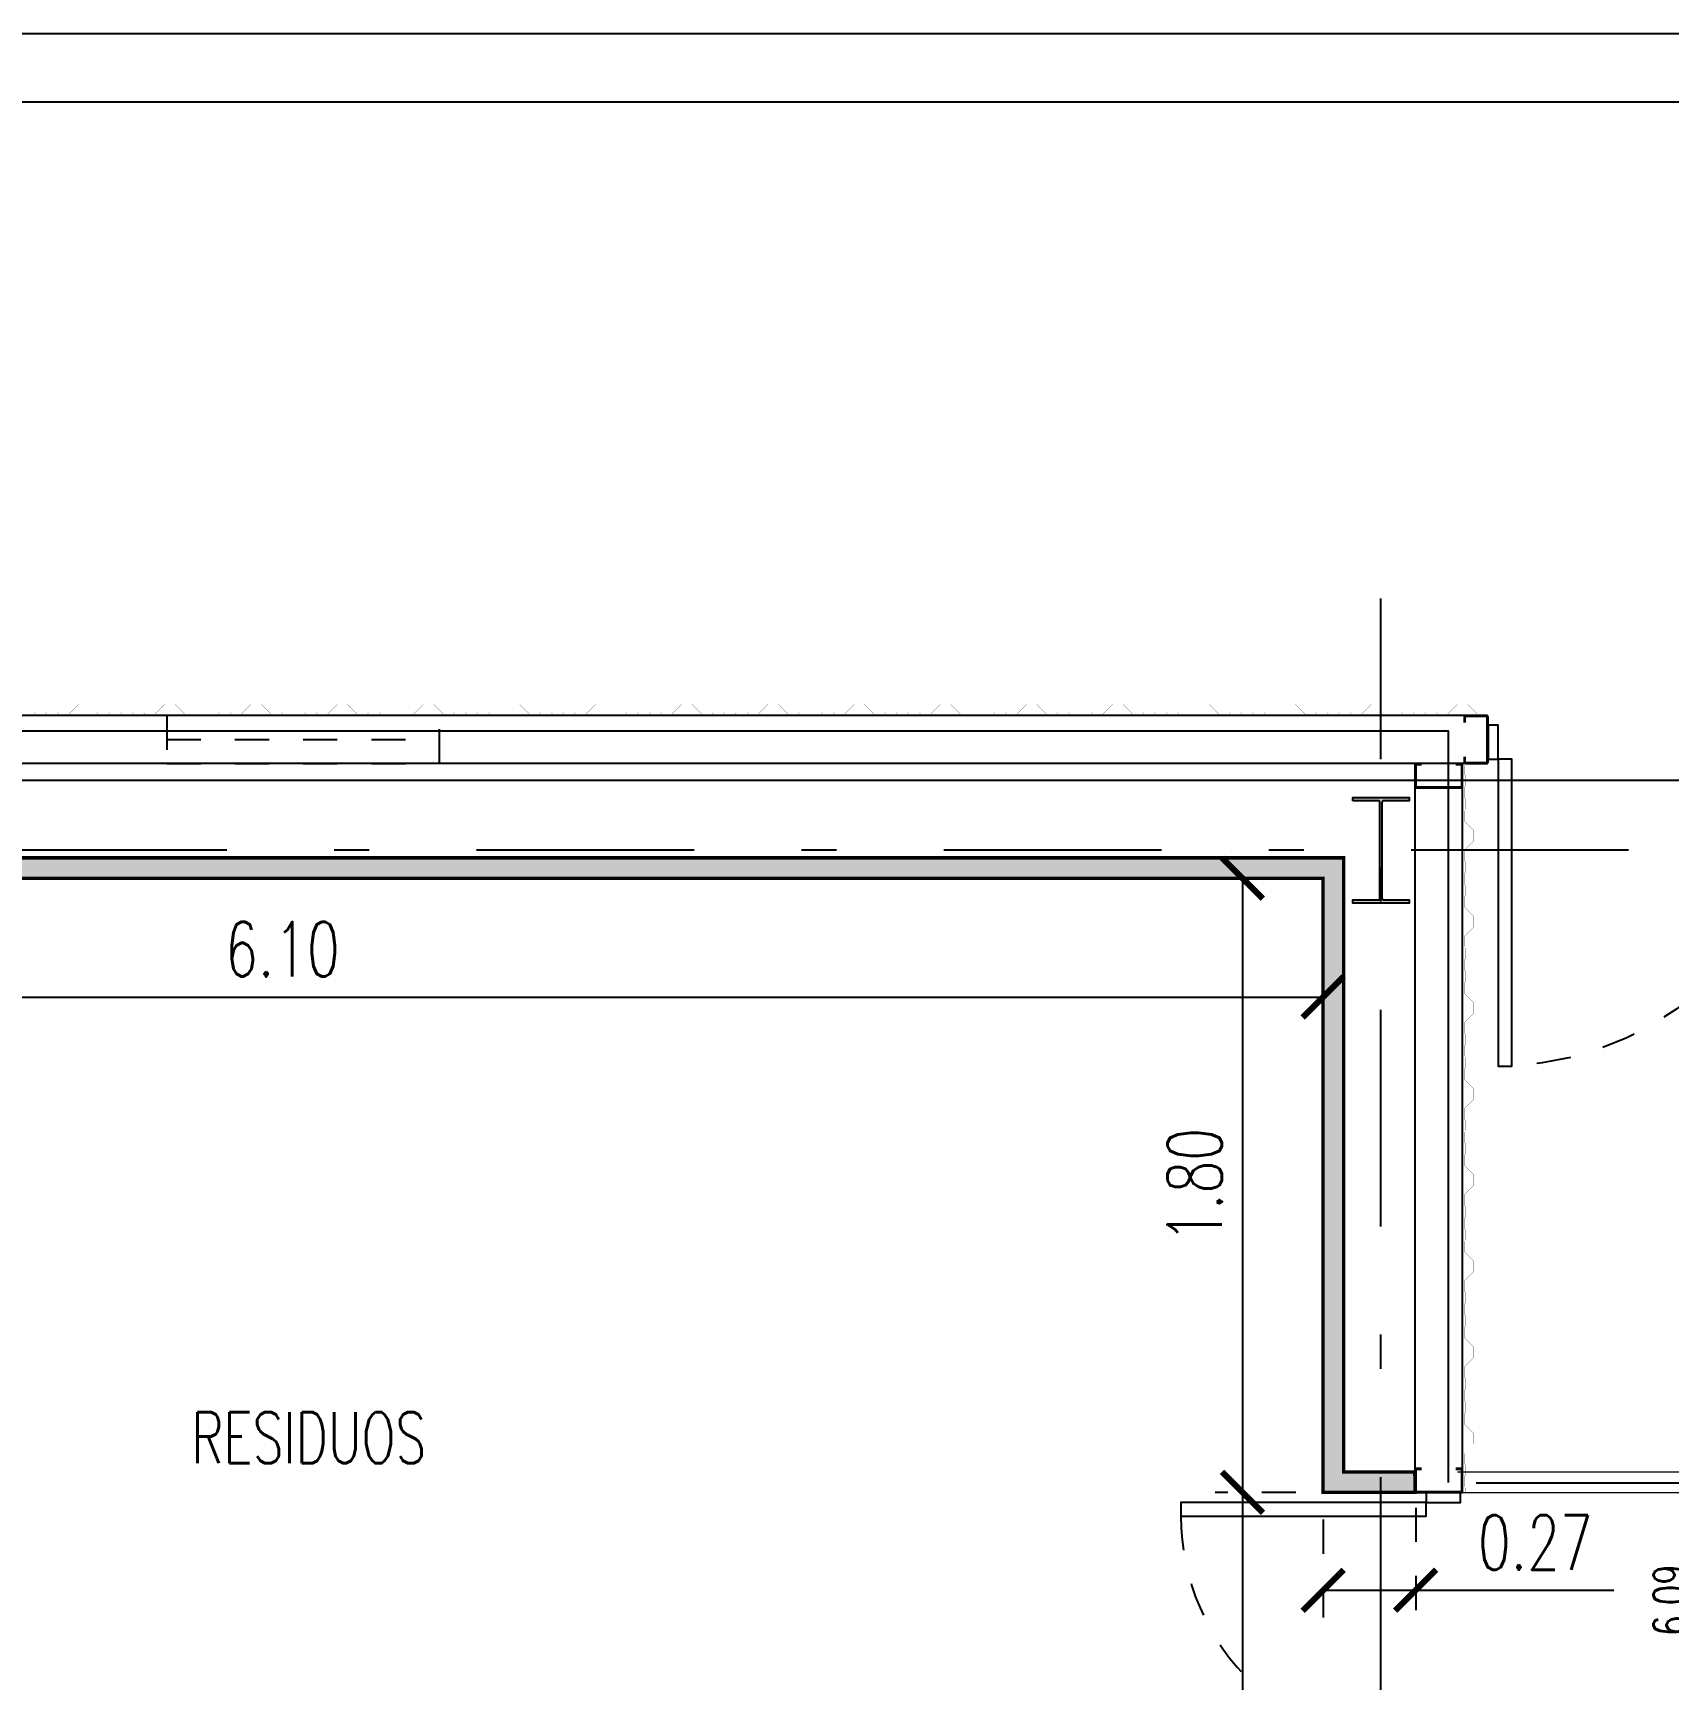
# Model space of a CAD drawing. Header units: millimetres. Extents: x -579 to 213, y -67 to 509.
# Drawn here: x -30.474 to -25.68, y 38.953 to 43.78 of the extents above; entities that cross this region are included whole.
import ezdxf
from ezdxf.enums import TextEntityAlignment as Align
from ezdxf.xclip import XClip

# ---------------------------------------------------------------- set-up
doc = ezdxf.new("R2010")
doc.units = ezdxf.units.MM
doc.header["$LTSCALE"] = 0.1
for name, pattern in [('HIDDEN', [0.375, 0.25, -0.125]), ('X REF - ANELO INST bind$0$X REF - ANELO$0$DASHDOT2', [12.7, 6.35, -3.175, 0, -3.175]), ('X REF - ANELO INST bind$0$X REF - ANELO$0$DASHED', [0.75, 0.5, -0.25]), ('X REF - ANELO INST bind$0$X REF - ANELO$0$DASHED2', [0.375, 0.25, -0.125])]:
    doc.linetypes.add(name, pattern=pattern)
for name, color, linetype in [('00 - EJE-DIST -X-  MUROS', 92, 'Continuous'), ('02 PCM Panel Media Tº', 132, 'Continuous'), ('X REF - ANELO INST bind$0$X REF - ANELO EXT$0$A-VISTAS', 8, 'Continuous'), ('X REF - ANELO INST bind$0$X REF - ANELO EXT$0$RLV-CORDONES', 8, 'Continuous'), ('X REF - ANELO INST bind$0$X REF - ANELO$0$A-CAMARA', 7, 'Continuous'), ('X REF - ANELO INST bind$0$X REF - ANELO$0$A-CHAPA TRAPEZOIDAL', 8, 'Continuous'), ('X REF - ANELO INST bind$0$X REF - ANELO$0$A-VISTAS', 8, 'Continuous'), ('X REF - ANELO INST bind$0$X REF - ANELO$0$C-METALICA', 8, 'Continuous'), ('X REF - ANELO INST bind$0$X REF - ANELO$0$H-HATCH PANEL  6', 132, 'Continuous'), ('X REF - ANELO INST bind$0$X REF - ANELO$0$MET-COLUMNA METALICA', 7, 'Continuous'), ('X REF - ANELO INST bind$0$X REF - ANELO$0$MET-CORREAS DE CV', 7, 'Continuous'), ('X REF - ANELO INST bind$0$X REF - ANELO$0$MET-EJE CABRIADAS', 8, 'X REF - ANELO INST bind$0$X REF - ANELO$0$DASHDOT2'), ('X REF - ANELO INST bind$0$X REF - ANELO$0$MET-LANA VIDRIO', 8, 'Continuous'), ('X REF - ANELO INST bind$0$X REF - ANELO$0$R-NOMBRE LOCAL', 7, 'Continuous')]:
    doc.layers.add(name, color=color, linetype=linetype)
doc.styles.add('ROMANS', font='romans.shx', dxfattribs={"width": 0.7})
doc.styles.add('X REF - ANELO INST bind$0$X REF - ANELO$0$VAUX', font='romans.shx', dxfattribs={"width": 0.85})
doc.linetypes.add('X REF - ANELO INST bind$0$X REF - ANELO$0$REFERENCIAL CORTE TRANSVERSAL WM$0$BATTING', pattern='A,0.00254,-2.54,[134,ltypeshp.shx,S=2.54,R=0,X=-2.54,Y=0],-5.08,[134,ltypeshp.shx,S=2.54,R=180,X=2.54,Y=0],-2.54', length=10.16254)
doc.dimstyles.new('COTA 1-100', dxfattribs={"dimtxt": 0.16, "dimasz": 0.12, "dimexe": 0.08, "dimexo": 0.08, "dimgap": 0.06, "dimtad": 1, "dimzin": 0, "dimdsep": 46, "dimtxsty": 'ROMANS', "dimblk": 'ARCHTICK', "dimcen": 0, "dimclrd": 256, "dimclre": 8, "dimclrt": 256, "dimadec": 0, "dimazin": 0, "dimtfac": 1, "dimtofl": 0, "dimtmove": 0, "dimatfit": 3, "dimldrblk": 'ARCHTICK', "dimfxl": 1, "dimtolj": 1, "dimtzin": 0, "dimlwd": -1, "dimlwe": -1, "dimarcsym": 0})
doc.dimstyles.new('Cotas Replanteo', dxfattribs={"dimscale": 2.5, "dimtxt": 0.04, "dimasz": 0.035, "dimexe": 0.05, "dimexo": 0.05, "dimgap": 0.025, "dimtad": 1, "dimjust": 2, "dimzin": 0, "dimdsep": 46, "dimtxsty": 'ROMANS', "dimblk1": 'DOT', "dimblk2": 'OPEN90', "dimsah": 1, "dimcen": 0.12, "dimse1": 1, "dimclrd": 256, "dimclre": 256, "dimclrt": 256, "dimadec": 0, "dimazin": 0, "dimtfac": 1, "dimtix": 1, "dimtmove": 0, "dimatfit": 2, "dimldrblk": 'OPEN90', "dimfxl": 0.05, "dimtolj": 1, "dimtzin": 0, "dimlwe": 9, "dimarcsym": 1})

# ---------------------------------------------------------------- blocks, each defined once
blk = doc.blocks.new('X REF - ANELO INST bind$0$X REF - ANELO$0$CMETP')
at = {"layer": 'X REF - ANELO INST bind$0$X REF - ANELO$0$MET-COLUMNA METALICA'}
blk.add_hatch(color=256, dxfattribs=at).paths.add_polyline_path([(-0.0825, 0), (-0.0825, 0.0097), (-0.0073, 0.0097, 0.414214), (-0.0029, 0.0141), (-0.0029, 0.2958, 0.414214), (-0.0073, 0.3002), (-0.0825, 0.3002), (-0.0825, 0.31), (0.0825, 0.31), (0.0825, 0.3002), (0.0073, 0.3002, 0.414214), (0.0029, 0.2958), (0.0029, 0.0141, 0.414214), (0.0073, 0.0097), (0.0825, 0.0097), (0.0825, 0)])
blk.add_lwpolyline([(0.0825, 0.3002), (0.0825, 0.31), (-0.0825, 0.31), (-0.0825, 0.3002), (-0.0073, 0.3002, -0.414214), (-0.0029, 0.2958), (-0.0029, 0.0141, -0.414214), (-0.0073, 0.0097), (-0.0825, 0.0097), (-0.0825, 0), (0.0825, 0), (0.0825, 0.0097), (0.0073, 0.0097, -0.414214), (0.0029, 0.0141), (0.0029, 0.2958, -0.414214), (0.0073, 0.3002)], format="xyb", close=True, dxfattribs=at)
blk = doc.blocks.new('X REF - ANELO INST bind$0$X REF - ANELO EXT')
at = {"layer": 'X REF - ANELO INST bind$0$X REF - ANELO EXT$0$A-VISTAS'}
blk.add_line((-26.2426, 39.5284), (-24.7429, 39.5284), dxfattribs=at)
at = {"layer": 'X REF - ANELO INST bind$0$X REF - ANELO EXT$0$RLV-CORDONES'}
blk.add_lwpolyline([(-61.6249, -4.2732), (-61.625, 34.4717), (-61.625, 34.4717), (-61.625, 34.4717), (-61.625, 34.4717), (-61.625, 34.4717), (-61.625, 34.4717), (-61.6249, 37.778, -0.414212), (-55.6249, 43.778), (-14.3976, 43.778)], format="xyb", dxfattribs=at)
at = {"layer": 'X REF - ANELO INST bind$0$X REF - ANELO EXT$0$RLV-CORDONES', "color": 253}
blk.add_lwpolyline([(-61.4249, -4.265), (-61.4249, 37.778, -0.414212), (-55.6249, 43.578), (-13.7467, 43.578)], format="xyb", dxfattribs=at)
blk = doc.blocks.new('X REF - ANELO INST bind$0$X REF - ANELO$0$N Local')
at = {"layer": 'X REF - ANELO INST bind$0$X REF - ANELO$0$R-NOMBRE LOCAL', "lineweight": 0, "style": 'X REF - ANELO INST bind$0$X REF - ANELO$0$VAUX', "width": 0.85}
for p in [(6337.5718, -934.4549), (6337.5718, -934.7149)]:
    blk.add_attdef('NOMBRE', text='', height=0.1823, dxfattribs=at).set_placement(p, align=Align.CENTER)
blk = doc.blocks.new('X REF - ANELO INST bind$0$X REF - ANELO$0$puerta 090')
at = {"layer": 'X REF - ANELO INST bind$0$X REF - ANELO$0$C-METALICA'}
for points in [[(506.5229, 1389.5823), (506.4229, 1389.5823), (506.4229, 1389.6123), (506.5229, 1389.6123)], [(506.5229, 1389.5823), (507.4229, 1389.5823), (507.4229, 1389.5423), (506.5229, 1389.5423)], [(506.5229, 1388.6523), (506.4229, 1388.6523), (506.4229, 1388.6823), (506.5229, 1388.6823)]]:
    blk.add_lwpolyline(points, close=True, dxfattribs=at)
at = {"layer": 'X REF - ANELO INST bind$0$X REF - ANELO$0$C-METALICA', "color": 8, "linetype": 'X REF - ANELO INST bind$0$X REF - ANELO$0$DASHED2'}
blk.add_arc((506.5229, 1389.5823), 0.9, 270, 357.4527, dxfattribs=at)
blk = doc.blocks.new('X REF - ANELO INST bind$0$X REF - ANELO$0$P-180')
at = {"layer": 'X REF - ANELO INST bind$0$X REF - ANELO$0$C-METALICA'}
for points in [[(0.39, 0.1), (0.39, 0.82), (0.43, 0.82), (0.43, 0.1)], [(1.83, 0.1), (1.83, 0.82), (1.79, 0.82), (1.79, 0.1)], [(0.36, 0), (0.36, 0.1), (0.39, 0.1), (0.39, 0)], [(1.86, 0), (1.86, 0.1), (1.83, 0.1), (1.83, 0)]]:
    blk.add_lwpolyline(points, close=True, dxfattribs=at)
at = {"layer": 'X REF - ANELO INST bind$0$X REF - ANELO$0$C-METALICA', "color": 8, "linetype": 'X REF - ANELO INST bind$0$X REF - ANELO$0$DASHED'}
for centre, start, end in [((0.4264, 0.1355), 357.0257, 89.7011), ((1.7936, 0.1355), 90.2989, 182.9743)]:
    blk.add_arc(centre, 0.6845, start, end, dxfattribs=at)
blk = doc.blocks.new('X REF - ANELO INST bind$0$X REF - ANELO')
at = {"layer": 'X REF - ANELO INST bind$0$X REF - ANELO$0$H-HATCH PANEL  6'}
h = blk.add_hatch(color=256, dxfattribs=at)
h.paths.add_polyline_path([(-31.4958, 37.3805), (-32.8538, 37.3805), (-32.8538, 41.3611), (-26.6316, 41.3611), (-26.6313, 39.5604), (-26.4223, 39.5604), (-26.4222, 39.5004), (-26.6912, 39.5004), (-26.6916, 41.3011), (-32.7941, 41.3011), (-32.7935, 37.4406), (-31.4958, 37.4406)])
h.paths.add_polyline_path([(-26.4226, 37.9404), (-26.6316, 37.9404), (-26.6316, 37.3805), (-29.9958, 37.3805), (-29.9958, 37.4408), (-26.6916, 37.4408), (-26.6916, 38.0004), (-26.4226, 38.0004)])
at = {"layer": 'X REF - ANELO INST bind$0$X REF - ANELO$0$A-CAMARA', "ltscale": 5}
blk.add_lwpolyline([(-31.4958, 37.3805), (-32.8538, 37.3805), (-32.8538, 41.3611), (-26.6316, 41.3611), (-26.6313, 39.5604), (-26.4223, 39.5604), (-26.4222, 39.5004), (-26.6912, 39.5004), (-26.6916, 41.3011), (-32.7941, 41.3011), (-32.7935, 37.4406), (-31.4958, 37.4406), (-31.4958, 37.3805)], dxfattribs=at)
at = {"layer": 'X REF - ANELO INST bind$0$X REF - ANELO$0$A-CHAPA TRAPEZOIDAL'}
for points in [[(-29.8631, 41.7828, 0.0006, 0.0006, 0), (-29.8931, 41.7828, 0.0006, 0.0006, 0), (-29.8971, 41.7868, 0.0006, 0.0006, 0), (-29.9277, 41.7868, 0.0006, 0.0006, 0), (-29.9317, 41.7828, 0.0006, 0.0006, 0), (-29.9617, 41.7828, 0.0006, 0.0006, 0), (-29.9657, 41.7868, 0.0006, 0.0006, 0), (-29.9957, 41.7868, 0.0006, 0.0006, 0), (-29.9997, 41.7828, 0.0006, 0.0006, 0), (-30.0297, 41.7828, 0.0006, 0.0006, 0), (-30.058, 41.8111, 0.0006, 0.0006, 0), (-30.088, 41.8111, 0.0006, 0.0006, 0), (-30.1163, 41.7828, 0.0006, 0.0006, 0), (-30.1463, 41.7828, 0.0006, 0.0006, 0), (-30.1503, 41.7868, 0.0006, 0.0006, 0), (-30.1803, 41.7868, 0.0006, 0.0006, 0), (-30.1843, 41.7828, 0.0006, 0.0006, 0), (-30.2143, 41.7828, 0.0006, 0.0006, 0), (-30.2183, 41.7868, 0.0006, 0.0006, 0), (-30.2483, 41.7868, 0.0006, 0.0006, 0), (-30.2523, 41.7828, 0.0006, 0.0006, 0), (-30.2823, 41.7828, 0.0006, 0.0006, 0), (-30.3105, 41.8111, 0.0006, 0.0006, 0), (-30.3405, 41.8111, 0.0006, 0.0006, 0), (-30.3688, 41.7828, 0.0006, 0.0006, 0), (-30.3988, 41.7828, 0.0006, 0.0006, 0), (-30.4028, 41.7868, 0.0006, 0.0006, 0), (-30.4328, 41.7868, 0.0006, 0.0006, 0), (-30.4368, 41.7828, 0.0006, 0.0006, 0), (-30.4668, 41.7828, 0.0006, 0.0006, 0), (-30.4708, 41.7868, 0.0006, 0.0006, 0), (-30.5008, 41.7868, 0.0006, 0.0006, 0)], [(-28.3471, 41.7828, 0.0006, 0.0006, 0), (-28.3771, 41.7828, 0.0006, 0.0006, 0), (-28.3811, 41.7868, 0.0006, 0.0006, 0), (-28.4117, 41.7868, 0.0006, 0.0006, 0), (-28.4157, 41.7828, 0.0006, 0.0006, 0), (-28.4457, 41.7828, 0.0006, 0.0006, 0), (-28.4497, 41.7868, 0.0006, 0.0006, 0), (-28.4797, 41.7868, 0.0006, 0.0006, 0), (-28.4837, 41.7828, 0.0006, 0.0006, 0), (-28.5137, 41.7828, 0.0006, 0.0006, 0), (-28.542, 41.8111, 0.0006, 0.0006, 0), (-28.572, 41.8111, 0.0006, 0.0006, 0), (-28.6003, 41.7828, 0.0006, 0.0006, 0), (-28.6303, 41.7828, 0.0006, 0.0006, 0), (-28.6343, 41.7868, 0.0006, 0.0006, 0), (-28.6643, 41.7868, 0.0006, 0.0006, 0), (-28.6683, 41.7828, 0.0006, 0.0006, 0), (-28.6983, 41.7828, 0.0006, 0.0006, 0), (-28.7023, 41.7868, 0.0006, 0.0006, 0), (-28.7323, 41.7868, 0.0006, 0.0006, 0), (-28.7363, 41.7828, 0.0006, 0.0006, 0), (-28.7663, 41.7828, 0.0006, 0.0006, 0), (-28.7946, 41.8111, 0.0006, 0.0006, 0), (-28.8246, 41.8111, 0.0006, 0.0006, 0), (-28.8528, 41.7828, 0.0006, 0.0006, 0), (-28.8828, 41.7828, 0.0006, 0.0006, 0), (-28.8868, 41.7868, 0.0006, 0.0006, 0), (-28.9168, 41.7868, 0.0006, 0.0006, 0), (-28.9208, 41.7828, 0.0006, 0.0006, 0), (-28.9508, 41.7828, 0.0006, 0.0006, 0), (-28.9548, 41.7868, 0.0006, 0.0006, 0), (-28.9848, 41.7868, 0.0006, 0.0006, 0), (-28.9888, 41.7828, 0.0006, 0.0006, 0), (-29.0188, 41.7828, 0.0006, 0.0006, 0), (-29.0471, 41.8111, 0.0006, 0.0006, 0), (-29.0771, 41.8111, 0.0006, 0.0006, 0), (-29.1054, 41.7828, 0.0006, 0.0006, 0), (-29.1354, 41.7828, 0.0006, 0.0006, 0), (-29.1394, 41.7868, 0.0006, 0.0006, 0), (-29.1694, 41.7868, 0.0006, 0.0006, 0), (-29.1734, 41.7828, 0.0006, 0.0006, 0), (-29.2034, 41.7828, 0.0006, 0.0006, 0), (-29.2074, 41.7868, 0.0006, 0.0006, 0), (-29.2374, 41.7868, 0.0006, 0.0006, 0), (-29.2414, 41.7828, 0.0006, 0.0006, 0), (-29.2714, 41.7828, 0.0006, 0.0006, 0), (-29.2997, 41.8111, 0.0006, 0.0006, 0), (-29.3297, 41.8111, 0.0006, 0.0006, 0), (-29.358, 41.7828, 0.0006, 0.0006, 0), (-29.388, 41.7828, 0.0006, 0.0006, 0), (-29.392, 41.7868, 0.0006, 0.0006, 0), (-29.422, 41.7868, 0.0006, 0.0006, 0), (-29.426, 41.7828, 0.0006, 0.0006, 0), (-29.456, 41.7828, 0.0006, 0.0006, 0), (-29.46, 41.7868, 0.0006, 0.0006, 0), (-29.49, 41.7868, 0.0006, 0.0006, 0), (-29.494, 41.7828, 0.0006, 0.0006, 0), (-29.524, 41.7828, 0.0006, 0.0006, 0), (-29.5523, 41.8111, 0.0006, 0.0006, 0), (-29.5823, 41.8111, 0.0006, 0.0006, 0), (-29.6105, 41.7828, 0.0006, 0.0006, 0), (-29.6405, 41.7828, 0.0006, 0.0006, 0), (-29.6445, 41.7868, 0.0006, 0.0006, 0), (-29.6745, 41.7868, 0.0006, 0.0006, 0), (-29.6785, 41.7828, 0.0006, 0.0006, 0), (-29.7085, 41.7828, 0.0006, 0.0006, 0), (-29.7125, 41.7868, 0.0006, 0.0006, 0), (-29.7425, 41.7868, 0.0006, 0.0006, 0), (-29.7465, 41.7828, 0.0006, 0.0006, 0), (-29.7765, 41.7828, 0.0006, 0.0006, 0), (-29.8048, 41.8111, 0.0006, 0.0006, 0), (-29.8348, 41.8111, 0.0006, 0.0006, 0), (-29.8631, 41.7828, 0, 0, 0)], [(-26.8312, 41.7828, 0.0006, 0.0006, 0), (-26.8612, 41.7828, 0.0006, 0.0006, 0), (-26.8652, 41.7868, 0.0006, 0.0006, 0), (-26.8957, 41.7868, 0.0006, 0.0006, 0), (-26.8997, 41.7828, 0.0006, 0.0006, 0), (-26.9297, 41.7828, 0.0006, 0.0006, 0), (-26.9337, 41.7868, 0.0006, 0.0006, 0), (-26.9637, 41.7868, 0.0006, 0.0006, 0), (-26.9677, 41.7828, 0.0006, 0.0006, 0), (-26.9977, 41.7828, 0.0006, 0.0006, 0), (-27.026, 41.8111, 0.0006, 0.0006, 0), (-27.056, 41.8111, 0.0006, 0.0006, 0), (-27.0843, 41.7828, 0.0006, 0.0006, 0), (-27.1143, 41.7828, 0.0006, 0.0006, 0), (-27.1183, 41.7868, 0.0006, 0.0006, 0), (-27.1483, 41.7868, 0.0006, 0.0006, 0), (-27.1523, 41.7828, 0.0006, 0.0006, 0), (-27.1823, 41.7828, 0.0006, 0.0006, 0), (-27.1863, 41.7868, 0.0006, 0.0006, 0), (-27.2163, 41.7868, 0.0006, 0.0006, 0), (-27.2203, 41.7828, 0.0006, 0.0006, 0), (-27.2503, 41.7828, 0.0006, 0.0006, 0), (-27.2786, 41.8111, 0.0006, 0.0006, 0), (-27.3086, 41.8111, 0.0006, 0.0006, 0), (-27.3369, 41.7828, 0.0006, 0.0006, 0), (-27.3669, 41.7828, 0.0006, 0.0006, 0), (-27.3709, 41.7868, 0.0006, 0.0006, 0), (-27.4009, 41.7868, 0.0006, 0.0006, 0), (-27.4049, 41.7828, 0.0006, 0.0006, 0), (-27.4349, 41.7828, 0.0006, 0.0006, 0), (-27.4389, 41.7868, 0.0006, 0.0006, 0), (-27.4689, 41.7868, 0.0006, 0.0006, 0), (-27.4729, 41.7828, 0.0006, 0.0006, 0), (-27.5029, 41.7828, 0.0006, 0.0006, 0), (-27.5311, 41.8111, 0.0006, 0.0006, 0), (-27.5611, 41.8111, 0.0006, 0.0006, 0), (-27.5894, 41.7828, 0.0006, 0.0006, 0), (-27.6194, 41.7828, 0.0006, 0.0006, 0), (-27.6234, 41.7868, 0.0006, 0.0006, 0), (-27.6534, 41.7868, 0.0006, 0.0006, 0), (-27.6574, 41.7828, 0.0006, 0.0006, 0), (-27.6874, 41.7828, 0.0006, 0.0006, 0), (-27.6914, 41.7868, 0.0006, 0.0006, 0), (-27.7214, 41.7868, 0.0006, 0.0006, 0), (-27.7254, 41.7828, 0.0006, 0.0006, 0), (-27.7554, 41.7828, 0.0006, 0.0006, 0), (-27.7837, 41.8111, 0.0006, 0.0006, 0), (-27.8137, 41.8111, 0.0006, 0.0006, 0), (-27.842, 41.7828, 0.0006, 0.0006, 0), (-27.872, 41.7828, 0.0006, 0.0006, 0), (-27.876, 41.7868, 0.0006, 0.0006, 0), (-27.906, 41.7868, 0.0006, 0.0006, 0), (-27.91, 41.7828, 0.0006, 0.0006, 0), (-27.94, 41.7828, 0.0006, 0.0006, 0), (-27.944, 41.7868, 0.0006, 0.0006, 0), (-27.974, 41.7868, 0.0006, 0.0006, 0), (-27.978, 41.7828, 0.0006, 0.0006, 0), (-28.008, 41.7828, 0.0006, 0.0006, 0), (-28.0363, 41.8111, 0.0006, 0.0006, 0), (-28.0663, 41.8111, 0.0006, 0.0006, 0), (-28.0946, 41.7828, 0.0006, 0.0006, 0), (-28.1246, 41.7828, 0.0006, 0.0006, 0), (-28.1286, 41.7868, 0.0006, 0.0006, 0), (-28.1586, 41.7868, 0.0006, 0.0006, 0), (-28.1626, 41.7828, 0.0006, 0.0006, 0), (-28.1926, 41.7828, 0.0006, 0.0006, 0), (-28.1966, 41.7868, 0.0006, 0.0006, 0), (-28.2266, 41.7868, 0.0006, 0.0006, 0), (-28.2306, 41.7828, 0.0006, 0.0006, 0), (-28.2606, 41.7828, 0.0006, 0.0006, 0), (-28.2888, 41.8111, 0.0006, 0.0006, 0), (-28.3188, 41.8111, 0.0006, 0.0006, 0), (-28.3471, 41.7828, 0, 0, 0)], [(-26.224, 41.7828, 0.0006, 0.0006, 0), (-26.2394, 41.7828, 0.0006, 0.0006, 0), (-26.2677, 41.8111, 0.0006, 0.0006, 0), (-26.2977, 41.8111, 0.0006, 0.0006, 0), (-26.326, 41.7828, 0.0006, 0.0006, 0), (-26.356, 41.7828, 0.0006, 0.0006, 0), (-26.36, 41.7868, 0.0006, 0.0006, 0), (-26.39, 41.7868, 0.0006, 0.0006, 0), (-26.394, 41.7828, 0.0006, 0.0006, 0), (-26.424, 41.7828, 0.0006, 0.0006, 0), (-26.428, 41.7868, 0.0006, 0.0006, 0), (-26.458, 41.7868, 0.0006, 0.0006, 0), (-26.462, 41.7828, 0.0006, 0.0006, 0), (-26.492, 41.7828, 0.0006, 0.0006, 0), (-26.5203, 41.8111, 0.0006, 0.0006, 0), (-26.5503, 41.8111, 0.0006, 0.0006, 0), (-26.5786, 41.7828, 0.0006, 0.0006, 0), (-26.6086, 41.7828, 0.0006, 0.0006, 0), (-26.6126, 41.7868, 0.0006, 0.0006, 0), (-26.6426, 41.7868, 0.0006, 0.0006, 0), (-26.6466, 41.7828, 0.0006, 0.0006, 0), (-26.6766, 41.7828, 0.0006, 0.0006, 0), (-26.6806, 41.7868, 0.0006, 0.0006, 0), (-26.7106, 41.7868, 0.0006, 0.0006, 0), (-26.7146, 41.7828, 0.0006, 0.0006, 0), (-26.7446, 41.7828, 0.0006, 0.0006, 0), (-26.7729, 41.8111, 0.0006, 0.0006, 0), (-26.8029, 41.8111, 0.0006, 0.0006, 0), (-26.8312, 41.7828, 0, 0, 0)]]:
    blk.add_lwpolyline(points, format="xyseb", dxfattribs=at)
at = {"layer": 'X REF - ANELO INST bind$0$X REF - ANELO$0$A-CHAPA TRAPEZOIDAL', "const_width": 0.0006}
blk.add_lwpolyline([(-26.224, 41.7828), (-26.2394, 41.7828), (-26.2426, 41.786)], dxfattribs=at)
at = {"layer": 'X REF - ANELO INST bind$0$X REF - ANELO$0$A-CHAPA TRAPEZOIDAL', "const_width": 0.0006, "elevation": -0.0006}
blk.add_lwpolyline([(-26.2778, 41.4695), (-26.2778, 41.4995), (-26.2738, 41.5035), (-26.2738, 41.5341), (-26.2778, 41.5381), (-26.2778, 41.5681), (-26.2738, 41.5721), (-26.2738, 41.6021), (-26.2778, 41.6061), (-26.2778, 41.6323)], dxfattribs=at)
at = {"layer": 'X REF - ANELO INST bind$0$X REF - ANELO$0$A-CHAPA TRAPEZOIDAL', "elevation": -0.0006}
for points in [[(-26.2778, 39.9536, 0.0006, 0.0006, 0), (-26.2778, 39.9836, 0.0006, 0.0006, 0), (-26.2738, 39.9876, 0.0006, 0.0006, 0), (-26.2738, 40.0181, 0.0006, 0.0006, 0), (-26.2778, 40.0221, 0.0006, 0.0006, 0), (-26.2778, 40.0521, 0.0006, 0.0006, 0), (-26.2738, 40.0561, 0.0006, 0.0006, 0), (-26.2738, 40.0861, 0.0006, 0.0006, 0), (-26.2778, 40.0901, 0.0006, 0.0006, 0), (-26.2778, 40.1201, 0.0006, 0.0006, 0), (-26.2495, 40.1484, 0.0006, 0.0006, 0), (-26.2495, 40.1784, 0.0006, 0.0006, 0), (-26.2778, 40.2067, 0.0006, 0.0006, 0), (-26.2778, 40.2367, 0.0006, 0.0006, 0), (-26.2738, 40.2407, 0.0006, 0.0006, 0), (-26.2738, 40.2707, 0.0006, 0.0006, 0), (-26.2778, 40.2747, 0.0006, 0.0006, 0), (-26.2778, 40.3047, 0.0006, 0.0006, 0), (-26.2738, 40.3087, 0.0006, 0.0006, 0), (-26.2738, 40.3387, 0.0006, 0.0006, 0), (-26.2778, 40.3427, 0.0006, 0.0006, 0), (-26.2778, 40.3727, 0.0006, 0.0006, 0), (-26.2495, 40.401, 0.0006, 0.0006, 0), (-26.2495, 40.431, 0.0006, 0.0006, 0), (-26.2778, 40.4593, 0.0006, 0.0006, 0), (-26.2778, 40.4893, 0.0006, 0.0006, 0), (-26.2738, 40.4933, 0.0006, 0.0006, 0), (-26.2738, 40.5233, 0.0006, 0.0006, 0), (-26.2778, 40.5273, 0.0006, 0.0006, 0), (-26.2778, 40.5573, 0.0006, 0.0006, 0), (-26.2738, 40.5613, 0.0006, 0.0006, 0), (-26.2738, 40.5913, 0.0006, 0.0006, 0), (-26.2778, 40.5953, 0.0006, 0.0006, 0), (-26.2778, 40.6253, 0.0006, 0.0006, 0), (-26.2495, 40.6536, 0.0006, 0.0006, 0), (-26.2495, 40.6836, 0.0006, 0.0006, 0), (-26.2778, 40.7118, 0.0006, 0.0006, 0), (-26.2778, 40.7418, 0.0006, 0.0006, 0), (-26.2738, 40.7458, 0.0006, 0.0006, 0), (-26.2738, 40.7758, 0.0006, 0.0006, 0), (-26.2778, 40.7798, 0.0006, 0.0006, 0), (-26.2778, 40.8098, 0.0006, 0.0006, 0), (-26.2738, 40.8138, 0.0006, 0.0006, 0), (-26.2738, 40.8438, 0.0006, 0.0006, 0), (-26.2778, 40.8478, 0.0006, 0.0006, 0), (-26.2778, 40.8778, 0.0006, 0.0006, 0), (-26.2495, 40.9061, 0.0006, 0.0006, 0), (-26.2495, 40.9361, 0.0006, 0.0006, 0), (-26.2778, 40.9644, 0.0006, 0.0006, 0), (-26.2778, 40.9944, 0.0006, 0.0006, 0), (-26.2738, 40.9984, 0.0006, 0.0006, 0), (-26.2738, 41.0284, 0.0006, 0.0006, 0), (-26.2778, 41.0324, 0.0006, 0.0006, 0), (-26.2778, 41.0624, 0.0006, 0.0006, 0), (-26.2738, 41.0664, 0.0006, 0.0006, 0), (-26.2738, 41.0964, 0.0006, 0.0006, 0), (-26.2778, 41.1004, 0.0006, 0.0006, 0), (-26.2778, 41.1304, 0.0006, 0.0006, 0), (-26.2495, 41.1587, 0.0006, 0.0006, 0), (-26.2495, 41.1887, 0.0006, 0.0006, 0), (-26.2778, 41.217, 0.0006, 0.0006, 0), (-26.2778, 41.247, 0.0006, 0.0006, 0), (-26.2738, 41.251, 0.0006, 0.0006, 0), (-26.2738, 41.281, 0.0006, 0.0006, 0), (-26.2778, 41.285, 0.0006, 0.0006, 0), (-26.2778, 41.315, 0.0006, 0.0006, 0), (-26.2738, 41.319, 0.0006, 0.0006, 0), (-26.2738, 41.349, 0.0006, 0.0006, 0), (-26.2778, 41.353, 0.0006, 0.0006, 0), (-26.2778, 41.383, 0.0006, 0.0006, 0), (-26.2495, 41.4113, 0.0006, 0.0006, 0), (-26.2495, 41.4413, 0.0006, 0.0006, 0), (-26.2778, 41.4695, 0, 0, 0)], [(-26.2738, 39.5004, 0.0006, 0.0006, 0), (-26.2738, 39.513, 0.0006, 0.0006, 0), (-26.2778, 39.517, 0.0006, 0.0006, 0), (-26.2778, 39.547, 0.0006, 0.0006, 0), (-26.2738, 39.551, 0.0006, 0.0006, 0), (-26.2738, 39.581, 0.0006, 0.0006, 0), (-26.2778, 39.585, 0.0006, 0.0006, 0), (-26.2778, 39.615, 0.0006, 0.0006, 0), (-26.2495, 39.6433, 0.0006, 0.0006, 0), (-26.2495, 39.6733, 0.0006, 0.0006, 0), (-26.2778, 39.7016, 0.0006, 0.0006, 0), (-26.2778, 39.7316, 0.0006, 0.0006, 0), (-26.2738, 39.7356, 0.0006, 0.0006, 0), (-26.2738, 39.7656, 0.0006, 0.0006, 0), (-26.2778, 39.7696, 0.0006, 0.0006, 0), (-26.2778, 39.7996, 0.0006, 0.0006, 0), (-26.2738, 39.8036, 0.0006, 0.0006, 0), (-26.2738, 39.8336, 0.0006, 0.0006, 0), (-26.2778, 39.8376, 0.0006, 0.0006, 0), (-26.2778, 39.8676, 0.0006, 0.0006, 0), (-26.2495, 39.8958, 0.0006, 0.0006, 0), (-26.2495, 39.9258, 0.0006, 0.0006, 0), (-26.2778, 39.9541, 0.0006, 0.0006, 0), (-26.2778, 39.9841, 0.0006, 0.0006, 0), (-26.2738, 39.9881, 0.0006, 0.0006, 0), (-26.2738, 40.0181, 0.0006, 0.0006, 0), (-26.2778, 40.0221, 0.0006, 0.0006, 0), (-26.2778, 40.0521, 0.0006, 0.0006, 0), (-26.2738, 40.0561, 0.0006, 0.0006, 0), (-26.2738, 40.0861, 0.0006, 0.0006, 0), (-26.2778, 40.0901, 0.0006, 0.0006, 0), (-26.2778, 40.1201, 0.0006, 0.0006, 0), (-26.2495, 40.1484, 0.0006, 0.0006, 0), (-26.2495, 40.1784, 0.0006, 0.0006, 0), (-26.2778, 40.2067, 0.0006, 0.0006, 0), (-26.2778, 40.2367, 0.0006, 0.0006, 0), (-26.2738, 40.2407, 0.0006, 0.0006, 0), (-26.2738, 40.2707, 0.0006, 0.0006, 0), (-26.2778, 40.2747, 0.0006, 0.0006, 0), (-26.2778, 40.3047, 0.0006, 0.0006, 0), (-26.2738, 40.3087, 0.0006, 0.0006, 0), (-26.2738, 40.3387, 0.0006, 0.0006, 0), (-26.2778, 40.3427, 0.0006, 0.0006, 0), (-26.2778, 40.3727, 0.0006, 0.0006, 0), (-26.2495, 40.401, 0.0006, 0.0006, 0), (-26.2495, 40.431, 0.0006, 0.0006, 0), (-26.2778, 40.4593, 0, 0, 0)]]:
    blk.add_lwpolyline(points, format="xyseb", dxfattribs=at)
at = {"layer": 'X REF - ANELO INST bind$0$X REF - ANELO$0$A-VISTAS'}
blk.add_line((-20.9886, 41.588), (-32.7941, 41.5881), dxfattribs=at)
at = {"layer": 'X REF - ANELO INST bind$0$X REF - ANELO$0$C-METALICA', "linetype": 'X REF - ANELO INST bind$0$X REF - ANELO$0$DASHED'}
blk.add_line((-30.0822, 41.708, 0.0003), (-29.2822, 41.708), dxfattribs=at)
blk.add_lwpolyline([(-30.0822, 41.638), (-29.2822, 41.638), (-29.2822, 41.778), (-30.0822, 41.778)], close=True, dxfattribs=at)
at = {"layer": 'X REF - ANELO INST bind$0$X REF - ANELO$0$MET-COLUMNA METALICA'}
for points, elevation in [([(-26.2781, 41.6573), (-26.2781, 41.641, 0.414214), (-26.2751, 41.638), (-26.2111, 41.638, 0.414214), (-26.2081, 41.641), (-26.2081, 41.775, 0.414214), (-26.2111, 41.778), (-26.2751, 41.778, 0.414214), (-26.2781, 41.775), (-26.2781, 41.7578)], 0.0006), ([(-26.2756, 41.6573), (-26.2756, 41.641, 0.414214), (-26.2751, 41.6405), (-26.2111, 41.6405, 0.414214), (-26.2106, 41.641), (-26.2106, 41.775, 0.414214), (-26.2111, 41.7755), (-26.2751, 41.7755, 0.414214), (-26.2756, 41.775), (-26.2756, 41.7578)], 0.0006), ([(-26.4033, 39.5704), (-26.4196, 39.5704, 0.414214), (-26.4226, 39.5674), (-26.4226, 39.5034, 0.414214), (-26.4196, 39.5004), (-26.2856, 39.5004, 0.414214), (-26.2826, 39.5034), (-26.2826, 39.5674, 0.414214), (-26.2856, 39.5704), (-26.3028, 39.5704)], 0.0194), ([(-26.4033, 39.5679), (-26.4196, 39.5679, 0.414214), (-26.4201, 39.5674), (-26.4201, 39.5034, 0.414214), (-26.4196, 39.5029), (-26.2856, 39.5029, 0.414214), (-26.2851, 39.5034), (-26.2851, 39.5674, 0.414214), (-26.2856, 39.5679), (-26.3028, 39.5679)], 0.0194)]:
    blk.add_lwpolyline(points, format="xyb", dxfattribs=dict(at, elevation=elevation))
for points in [[(-26.4033, 41.6363), (-26.4196, 41.6363, 0.414214), (-26.4226, 41.6333), (-26.4226, 41.5693, 0.414214), (-26.4196, 41.5663), (-26.2856, 41.5663, 0.414214), (-26.2826, 41.5693), (-26.2826, 41.6333, 0.414214), (-26.2856, 41.6363), (-26.3028, 41.6363)], [(-26.4033, 41.6338), (-26.4196, 41.6338, 0.414214), (-26.4201, 41.6333), (-26.4201, 41.5693, 0.414214), (-26.4196, 41.5688), (-26.2856, 41.5688, 0.414214), (-26.2851, 41.5693), (-26.2851, 41.6333, 0.414214), (-26.2856, 41.6338), (-26.3028, 41.6338)]]:
    blk.add_lwpolyline(points, format="xyb", dxfattribs=at)
at = {"layer": 'X REF - ANELO INST bind$0$X REF - ANELO$0$MET-CORREAS DE CV'}
for p, q in [((-26.224, 41.778), (-32.7941, 41.778)), ((-26.224, 41.638), (-32.7941, 41.638))]:
    blk.add_line(p, q, dxfattribs=at)
blk.add_lwpolyline([(-26.2826, 39.5004), (-26.2826, 41.638), (-26.4226, 41.638), (-26.4226, 39.5004)], close=True, dxfattribs=at)
at = {"layer": 'X REF - ANELO INST bind$0$X REF - ANELO$0$MET-EJE CABRIADAS'}
for p, q in [((-26.522, -0.8196, 0.0194), (-26.522, 42.1212, 0.0194)), ((1.6013, 41.3831), (-54.2829, 41.3831)), ((1.6043, 41.3831), (-54.2799, 41.3831))]:
    blk.add_line(p, q, dxfattribs=at)
at = {"layer": 'X REF - ANELO INST bind$0$X REF - ANELO$0$MET-LANA VIDRIO', "linetype": 'X REF - ANELO INST bind$0$X REF - ANELO$0$REFERENCIAL CORTE TRANSVERSAL WM$0$BATTING', "ltscale": 0.025}
blk.add_lwpolyline([(-32.7941, 41.7338), (-26.3251, 41.7338), (-26.3251, 39.5297)], dxfattribs=at)
blk.add_blockref('X REF - ANELO INST bind$0$X REF - ANELO EXT', (0, 0))
at = {"xscale": -1, "rotation": 90}
blk.add_blockref('X REF - ANELO INST bind$0$X REF - ANELO$0$puerta 090', (1363.4042, 548.1731, 0.0031), dxfattribs=at)
ref = blk.add_blockref('X REF - ANELO INST bind$0$X REF - ANELO$0$N Local', (5040.3915, 787.3575, 0.0053), dxfattribs=dict(xscale=-0.7999999999999545, yscale=0.8000000000000114, zscale=0.8))
ref.add_attrib('NOMBRE', 'RESIDUOS', dxfattribs={"layer": 'X REF - ANELO INST bind$0$X REF - ANELO$0$R-NOMBRE LOCAL', "lineweight": 0, "height": 0.15, "style": 'X REF - ANELO INST bind$0$X REF - ANELO$0$VAUX', "width": 0.7}).set_placement((-29.6659, 39.5856, 0.0053), align=Align.CENTER)
at = {"layer": 'X REF - ANELO INST bind$0$X REF - ANELO$0$C-METALICA', "rotation": 89.99999999999999}
blk.add_blockref('X REF - ANELO INST bind$0$X REF - ANELO$0$P-180', (-26.289, 37.6404, 0.0194), dxfattribs=at)
at = {"layer": 'X REF - ANELO INST bind$0$X REF - ANELO$0$MET-COLUMNA METALICA', "xscale": -1}
blk.add_blockref('X REF - ANELO INST bind$0$X REF - ANELO$0$CMETP', (-26.522, 41.2281), dxfattribs=at)
blk = doc.blocks.new('X REF - ANELO INST bind')
ref = blk.add_blockref('X REF - ANELO INST bind$0$X REF - ANELO', (0, 0))
XClip(ref).set_block_clipping_path([(-76.9680737415, -24.7711317477), (92.9860355418, 61.1669630168)])
blk = doc.blocks.new('_Dot')
at = {"color": 0, "linetype": 'ByBlock', "lineweight": -2}
blk.add_line((-0.5, 0), (-1, 0), dxfattribs=at)
at = {"color": 0, "linetype": 'ByBlock', "const_width": 0.5}
blk.add_lwpolyline([(-0.25, 0, 1), (0.25, 0, 1)], format="xyb", close=True, dxfattribs=at)
blk = doc.blocks.new('_Open90')
at = {"color": 0, "linetype": 'ByBlock', "lineweight": -2}
for p, q in [((0, 0), (-1, 0)), ((-0.5, 0.5), (0, 0)), ((0, 0), (-0.5, -0.5))]:
    blk.add_line(p, q, dxfattribs=at)
blk = doc.blocks.new('*D157')
at = {"layer": '00 - EJE-DIST -X-  MUROS', "lineweight": 9, "transparency": 16777216}
blk.add_line((-26.2972, 39.5004), (-25.4355, 39.5004), dxfattribs=at)
at = {"layer": '00 - EJE-DIST -X-  MUROS', "lineweight": -2, "transparency": 16777216}
blk.add_line((-25.5605, 33.4945), (-25.5605, 39.4129), dxfattribs=at)
at = {"layer": 'Defpoints', "color": 0, "transparency": 16777216}
for p in [(-26.4222, 39.5004, 0.0011), (-25.5605, 39.5004), (-25.5605, 33.407)]:
    blk.add_point(p, dxfattribs=at)
at = {"layer": '00 - EJE-DIST -X-  MUROS', "lineweight": -2, "transparency": 16777216, "xscale": 0.08750000000000001, "yscale": 0.08750000000000001, "zscale": 0.08750000000000001}
for name, p, rotation in [('_Open90', (-25.5605, 39.5004), 90), ('_Dot', (-25.5605, 33.407), 270)]:
    blk.add_blockref(name, p, dxfattribs=dict(at, rotation=rotation))
at = {"layer": '00 - EJE-DIST -X-  MUROS', "transparency": 16777216, "insert": (-25.673, 39.1846), "char_height": 0.1, "attachment_point": 5, "rotation": 90, "style": 'ROMANS'}
blk.add_mtext('\\A1;6.09', dxfattribs=at)
blk = doc.blocks.new('*D158')
at = {"layer": '00 - EJE-DIST -X-  MUROS', "lineweight": 9, "transparency": 16777216}
blk.add_line((-26.2976, 39.5604), (-25.0954, 39.5604), dxfattribs=at)
at = {"layer": '00 - EJE-DIST -X-  MUROS', "lineweight": -2, "transparency": 16777216}
blk.add_line((-25.2204, 33.4945), (-25.2204, 39.4729), dxfattribs=at)
at = {"layer": 'Defpoints', "color": 0, "transparency": 16777216}
for p in [(-26.4226, 39.5604, 0.0011), (-25.2204, 39.5604), (-25.2204, 33.407)]:
    blk.add_point(p, dxfattribs=at)
at = {"layer": '00 - EJE-DIST -X-  MUROS', "lineweight": -2, "transparency": 16777216, "xscale": 0.08750000000000001, "yscale": 0.08750000000000001, "zscale": 0.08750000000000001}
for name, p, rotation in [('_Open90', (-25.2204, 39.5604), 90), ('_Dot', (-25.2204, 33.407), 270)]:
    blk.add_blockref(name, p, dxfattribs=dict(at, rotation=rotation))
at = {"layer": '00 - EJE-DIST -X-  MUROS', "transparency": 16777216, "insert": (-25.3329, 39.2429), "char_height": 0.1, "attachment_point": 5, "rotation": 90, "style": 'ROMANS'}
blk.add_mtext('\\A1;6.15', dxfattribs=at)
blk = doc.blocks.new('_ArchTick')
at = {"color": 0, "linetype": 'ByBlock', "const_width": 0.15}
blk.add_lwpolyline([(-0.5, -0.5), (0.5, 0.5)], dxfattribs=at)
blk = doc.blocks.new('*D248')
at = {"layer": '02 PCM Panel Media Tº', "transparency": 16777216}
blk.add_line((-32.794, 40.9529), (-26.6916, 40.9529), dxfattribs=at)
at = {"layer": '02 PCM Panel Media Tº', "color": 8, "linetype": 'HIDDEN', "transparency": 16777216}
for p, q in [((-32.794, 40.8877), (-32.794, 40.8729)), ((-26.6916, 40.8877), (-26.6916, 40.8729))]:
    blk.add_line(p, q, dxfattribs=at)
at = {"layer": 'Defpoints', "color": 0, "transparency": 16777216}
for p in [(-32.794, 40.9677), (-26.6916, 40.9677), (-26.6916, 40.9529)]:
    blk.add_point(p, dxfattribs=at)
at = {"layer": '02 PCM Panel Media Tº', "transparency": 16777216, "xscale": 0.12, "yscale": 0.12, "zscale": 0.12, "rotation": 180}
blk.add_blockref('_ArchTick', (-32.794, 40.9529), dxfattribs=at)
at = {"layer": '02 PCM Panel Media Tº', "transparency": 16777216, "xscale": 0.12, "yscale": 0.12, "zscale": 0.12}
blk.add_blockref('_ArchTick', (-26.6916, 40.9529), dxfattribs=at)
at = {"layer": '02 PCM Panel Media Tº', "transparency": 16777216, "insert": (-29.7428, 41.0929), "char_height": 0.16, "attachment_point": 5, "style": 'ROMANS'}
blk.add_mtext('\\A1;6.10', dxfattribs=at)
blk = doc.blocks.new('*D253')
at = {"layer": '02 PCM Panel Media Tº', "color": 8, "linetype": 'HIDDEN', "transparency": 16777216}
for p, q in [((-26.7716, 41.3011), (-27.0081, 41.3011)), ((-26.7712, 39.5004), (-27.0081, 39.5004))]:
    blk.add_line(p, q, dxfattribs=at)
at = {"layer": '02 PCM Panel Media Tº', "transparency": 16777216}
blk.add_line((-26.9281, 41.3011), (-26.9281, 39.5004), dxfattribs=at)
at = {"layer": 'Defpoints', "color": 0, "transparency": 16777216}
for p in [(-26.6916, 41.3011), (-26.9281, 39.5004), (-26.6912, 39.5004)]:
    blk.add_point(p, dxfattribs=at)
at = {"layer": '02 PCM Panel Media Tº', "transparency": 16777216, "xscale": 0.12, "yscale": 0.12, "zscale": 0.12}
for p, rotation in [((-26.9281, 41.3011), 90), ((-26.9281, 39.5004), 270)]:
    blk.add_blockref('_ArchTick', p, dxfattribs=dict(at, rotation=rotation))
at = {"layer": '02 PCM Panel Media Tº', "transparency": 16777216, "insert": (-27.0681, 40.4008), "char_height": 0.16, "attachment_point": 5, "rotation": 90, "style": 'ROMANS'}
blk.add_mtext('\\A1;1.80', dxfattribs=at)
blk = doc.blocks.new('*D254')
at = {"layer": '02 PCM Panel Media Tº', "color": 8, "linetype": 'HIDDEN', "transparency": 16777216}
for p, q in [((-26.7716, 39.5004), (-27.0081, 39.5004)), ((-26.7716, 38.0004), (-27.0081, 38.0004))]:
    blk.add_line(p, q, dxfattribs=at)
at = {"layer": '02 PCM Panel Media Tº', "transparency": 16777216}
blk.add_line((-26.9281, 39.5004), (-26.9281, 38.0004), dxfattribs=at)
at = {"layer": 'Defpoints', "color": 0, "transparency": 16777216}
for p in [(-26.6916, 39.5004), (-26.9281, 38.0004), (-26.6916, 38.0004)]:
    blk.add_point(p, dxfattribs=at)
at = {"layer": '02 PCM Panel Media Tº', "transparency": 16777216, "xscale": 0.12, "yscale": 0.12, "zscale": 0.12}
for p, rotation in [((-26.9281, 39.5004), 90), ((-26.9281, 38.0004), 270)]:
    blk.add_blockref('_ArchTick', p, dxfattribs=dict(at, rotation=rotation))
at = {"layer": '02 PCM Panel Media Tº', "transparency": 16777216, "insert": (-27.0681, 38.7504), "char_height": 0.16, "attachment_point": 5, "rotation": 90, "style": 'ROMANS'}
blk.add_mtext('\\A1;1.50', dxfattribs=at)
blk = doc.blocks.new('*D256')
at = {"layer": '02 PCM Panel Media Tº', "color": 8, "linetype": 'HIDDEN', "transparency": 16777216}
for p, q in [((-26.4201, 39.4554), (-26.4201, 39.1333)), ((-26.6916, 39.4204), (-26.6916, 39.1333))]:
    blk.add_line(p, q, dxfattribs=at)
at = {"layer": '02 PCM Panel Media Tº', "transparency": 16777216}
for p, q in [((-26.6916, 39.2133), (-26.4201, 39.2133)), ((-26.4201, 39.2133), (-25.8388, 39.2133))]:
    blk.add_line(p, q, dxfattribs=at)
at = {"layer": 'Defpoints', "color": 0, "transparency": 16777216}
for p in [(-26.4201, 39.5354, 0.0194), (-26.6916, 39.5004), (-26.4201, 39.2133)]:
    blk.add_point(p, dxfattribs=at)
at = {"layer": '02 PCM Panel Media Tº', "transparency": 16777216, "xscale": 0.12, "yscale": 0.12, "zscale": 0.12, "rotation": 180}
blk.add_blockref('_ArchTick', (-26.6916, 39.2133), dxfattribs=at)
at = {"layer": '02 PCM Panel Media Tº', "transparency": 16777216, "xscale": 0.12, "yscale": 0.12, "zscale": 0.12}
blk.add_blockref('_ArchTick', (-26.4201, 39.2133), dxfattribs=at)
at = {"layer": '02 PCM Panel Media Tº', "transparency": 16777216, "insert": (-26.0694, 39.3533), "char_height": 0.16, "attachment_point": 5, "style": 'ROMANS'}
blk.add_mtext('\\A1;0.27', dxfattribs=at)

msp = doc.modelspace()

# ---------------------------------------------------------------- linework, layer by layer
at = {"layer": '02 PCM Panel Media Tº', "const_width": 0.01}
msp.add_lwpolyline([(-32.8538, 41.3611), (-26.6316, 41.3611), (-26.6313, 39.5604), (-26.4226, 39.5604), (-26.4222, 39.5004), (-26.6916, 39.5004), (-26.6916, 41.3011), (-32.7941, 41.3003), (-32.7935, 37.4406), (-31.4958, 37.4406), (-31.4958, 37.3805), (-32.8538, 37.3805), (-32.8538, 41.3611)], dxfattribs=at)

# ---------------------------------------------------------------- block references
msp.add_blockref('X REF - ANELO INST bind', (0, 0))

# ---------------------------------------------------------------- dimensions: what is measured, and where the dimension line sits
at = {"layer": '00 - EJE-DIST -X-  MUROS'}
for base, p1, p2, picture, middle in [((-25.2204, 39.5604, -0.0011), (-25.2204, 33.407, -0.0011), (-26.4226, 39.5604), '*D158', (-25.3329, 39.2429, -0.0011)), ((-25.5605, 39.5004, -0.0011), (-25.5605, 33.407, -0.0011), (-26.4222, 39.5004), '*D157', (-25.673, 39.1846, -0.0011))]:
    dim = msp.add_linear_dim(base=base, p1=p1, p2=p2, angle=90, dimstyle='Cotas Replanteo', dxfattribs=at)
    dim.commit()
    dim.dimension.update_dxf_attribs({"geometry": picture, "text_midpoint": middle})
at = {"layer": '02 PCM Panel Media Tº'}
for base, p1, p2, picture, middle in [((-26.9281, 39.5004), (-26.6916, 41.3011), (-26.6912, 39.5004), '*D253', (-27.0681, 40.4008)), ((-26.9281, 38.0004), (-26.6916, 39.5004), (-26.6916, 38.0004), '*D254', (-27.0681, 38.7504))]:
    dim = msp.add_linear_dim(base=base, p1=p1, p2=p2, angle=90, dimstyle='COTA 1-100', dxfattribs=at)
    dim.commit()
    dim.dimension.update_dxf_attribs({"geometry": picture, "text_midpoint": middle})
for base, p1, p2, picture, middle in [((-26.6916, 40.9529), (-32.794, 40.9677), (-26.6916, 40.9677), '*D248', (-29.7428, 41.0929)), ((-26.4201, 39.2133), (-26.6916, 39.5004), (-26.4201, 39.5354, 0.0194), '*D256', (-26.0694, 39.3533))]:
    dim = msp.add_linear_dim(base=base, p1=p1, p2=p2, dimstyle='COTA 1-100', dxfattribs=at)
    dim.commit()
    dim.dimension.update_dxf_attribs({"geometry": picture, "text_midpoint": middle})

doc.saveas('drawing.dxf')
